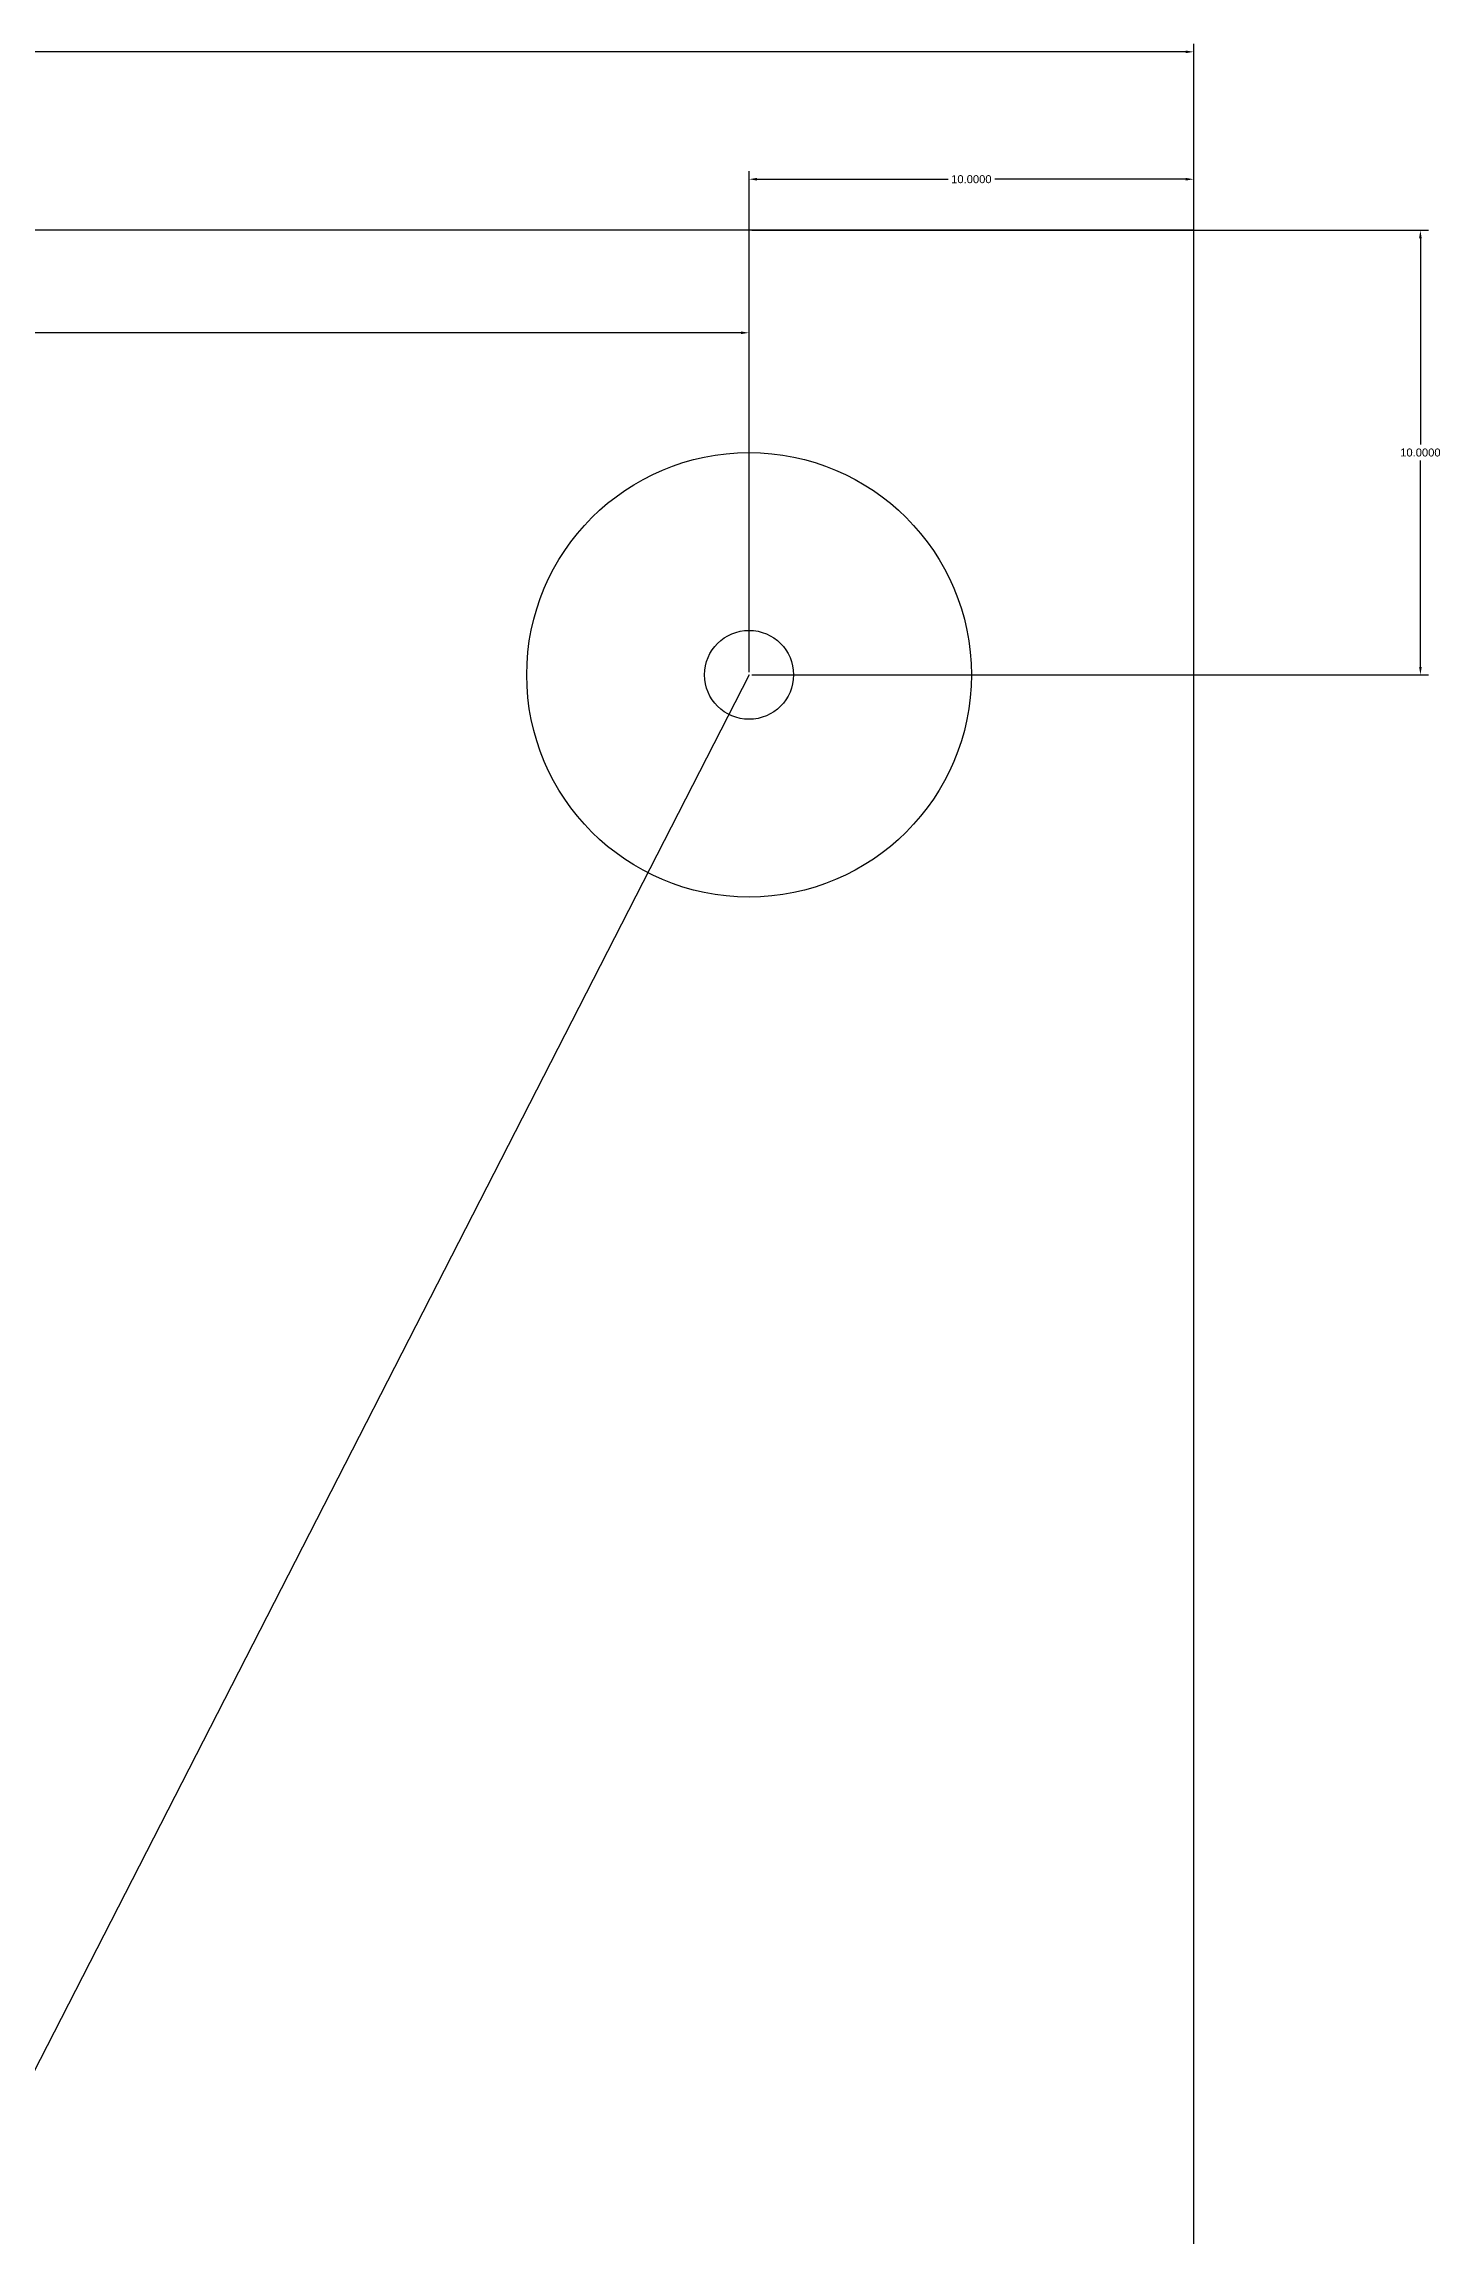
# Model space of a CAD drawing. Header units: inches. Extents: x -25 to 101, y -80 to 39.
# Drawn here: x 69.14 to 100.54, y -10.1 to 39.19 of the extents above; entities that cross this region are included whole.
import ezdxf

# ---------------------------------------------------------------- set-up
doc = ezdxf.new("R2010")
doc.units = ezdxf.units.IN
doc.header["$MEASUREMENT"] = 0
doc.layers.add('bottom', color=9, linetype='Continuous')
doc.styles.get("Standard").update_dxf_attribs({"font": 'Arial.ttf'})
doc.dimstyles.get("Standard").update_dxf_attribs({"dimtxt": 0.18, "dimasz": 0.18, "dimexe": 0.18, "dimexo": 0.0625, "dimgap": 0.09, "dimtad": 0, "dimtih": 1, "dimtoh": 1, "dimdec": 4, "dimzin": 0, "dimdsep": 46, "dimtxsty": 'Standard', "dimcen": 0.09, "dimadec": 0, "dimazin": 0, "dimtfac": 1, "dimtdec": 4, "dimtofl": 0, "dimtmove": 0, "dimatfit": 3, "dimfxl": 1, "dimtolj": 1, "dimtzin": 0, "dimarcsym": 0})

# ---------------------------------------------------------------- blocks, each defined once
blk = doc.blocks.new('*D1')
at = {"layer": 'bottom', "color": 0, "lineweight": -2, "transparency": 16777216}
for p, q in [((0, 25.062), (0, 32.874)), ((0.18, 32.694), (41.968, 32.694)), ((84.82, 32.694), (43.032, 32.694)), ((85, 25.062), (85, 32.874))]:
    blk.add_line(p, q, dxfattribs=at)
at = {"layer": 'bottom', "color": 0, "transparency": 16777216}
for points in [[(0.18, 32.724), (0.18, 32.664), (0, 32.694)], [(84.82, 32.724), (84.82, 32.664), (85, 32.694)]]:
    blk.add_solid(points, dxfattribs=at)
at = {"layer": 'bottom', "color": 0, "transparency": 16777216, "insert": (42.5, 32.694), "char_height": 0.18, "attachment_point": 5}
blk.add_mtext('\\A1;85.0000', dxfattribs=at)
blk = doc.blocks.new('*D3')
at = {"layer": 'bottom', "color": 0, "lineweight": -2, "transparency": 16777216}
for p, q in [((-15, 35.062), (-15, 39.194)), ((-14.82, 39.014), (39.415, 39.014)), ((94.82, 39.014), (40.585, 39.014)), ((95, 35.062), (95, 39.194))]:
    blk.add_line(p, q, dxfattribs=at)
at = {"layer": 'bottom', "color": 0, "transparency": 16777216}
for points in [[(-14.82, 39.044), (-14.82, 38.984), (-15, 39.014)], [(94.82, 39.044), (94.82, 38.984), (95, 39.014)]]:
    blk.add_solid(points, dxfattribs=at)
at = {"layer": 'bottom', "color": 0, "transparency": 16777216, "insert": (40, 39.014), "char_height": 0.18, "attachment_point": 5}
blk.add_mtext('\\A1;110.0000', dxfattribs=at)
blk = doc.blocks.new('*D5')
at = {"layer": 'bottom', "color": 0, "lineweight": -2, "transparency": 16777216}
for p, q in [((85.062, 35), (100.279, 35)), ((100.099, 34.82), (100.099, 30.181)), ((100.099, 25.18), (100.099, 29.819)), ((85.062, 25), (100.279, 25))]:
    blk.add_line(p, q, dxfattribs=at)
at = {"layer": 'bottom', "color": 0, "transparency": 16777216}
for points in [[(100.069, 34.82), (100.129, 34.82), (100.099, 35)], [(100.069, 25.18), (100.129, 25.18), (100.099, 25)]]:
    blk.add_solid(points, dxfattribs=at)
at = {"layer": 'bottom', "color": 0, "transparency": 16777216, "insert": (100.099, 30), "char_height": 0.18, "attachment_point": 5}
blk.add_mtext('\\A1;10.0000', dxfattribs=at)
blk = doc.blocks.new('*D8')
at = {"layer": 'bottom', "color": 0, "lineweight": -2, "transparency": 16777216}
for p, q in [((85, 25.062), (85, 36.328)), ((85.18, 36.148), (89.475, 36.148)), ((94.82, 36.148), (90.525, 36.148)), ((95, 25.062), (95, 36.328))]:
    blk.add_line(p, q, dxfattribs=at)
at = {"layer": 'bottom', "color": 0, "transparency": 16777216}
for points in [[(85.18, 36.178), (85.18, 36.118), (85, 36.148)], [(94.82, 36.178), (94.82, 36.118), (95, 36.148)]]:
    blk.add_solid(points, dxfattribs=at)
at = {"layer": 'bottom', "color": 0, "transparency": 16777216, "insert": (90, 36.148), "char_height": 0.18, "attachment_point": 5}
blk.add_mtext('\\A1;10.0000', dxfattribs=at)

msp = doc.modelspace()

# ---------------------------------------------------------------- linework, layer by layer
at = {"layer": 'bottom', "extrusion": (0, 0, -1)}
msp.add_line((85, 25, -0.8), (57.74409, -28.24049, -0.8), dxfattribs=at)
at = {"layer": 'bottom'}
msp.add_lwpolyline([(-15, 35), (-15, -40), (95, -40), (95, 35), (-10, 35)], close=True, dxfattribs=at)
for radius in [5, 1]:
    msp.add_circle((85, 25), radius, dxfattribs=at)

# ---------------------------------------------------------------- dimensions: what is measured, and where the dimension line sits
for base, p1, p2, picture, middle in [((95, 39.01399), (-15, 35), (95, 35), '*D3', (40, 39.01399)), ((95, 36.14779), (85, 25), (95, 25), '*D8', (90, 36.14779)), ((85, 32.69439), (0, 25), (85, 25), '*D1', (42.5, 32.69439))]:
    dim = msp.add_linear_dim(base=base, p1=p1, p2=p2, dimstyle='Standard', dxfattribs=at)
    dim.commit()
    dim.dimension.update_dxf_attribs({"geometry": picture, "text_midpoint": middle})
dim = msp.add_linear_dim(base=(100.0992, 35), p1=(85, 25), p2=(85, 35), angle=90, dimstyle='Standard', dxfattribs=at)
dim.commit()
dim.dimension.update_dxf_attribs({"geometry": '*D5', "text_midpoint": (100.0992, 30)})

doc.saveas('drawing.dxf')
